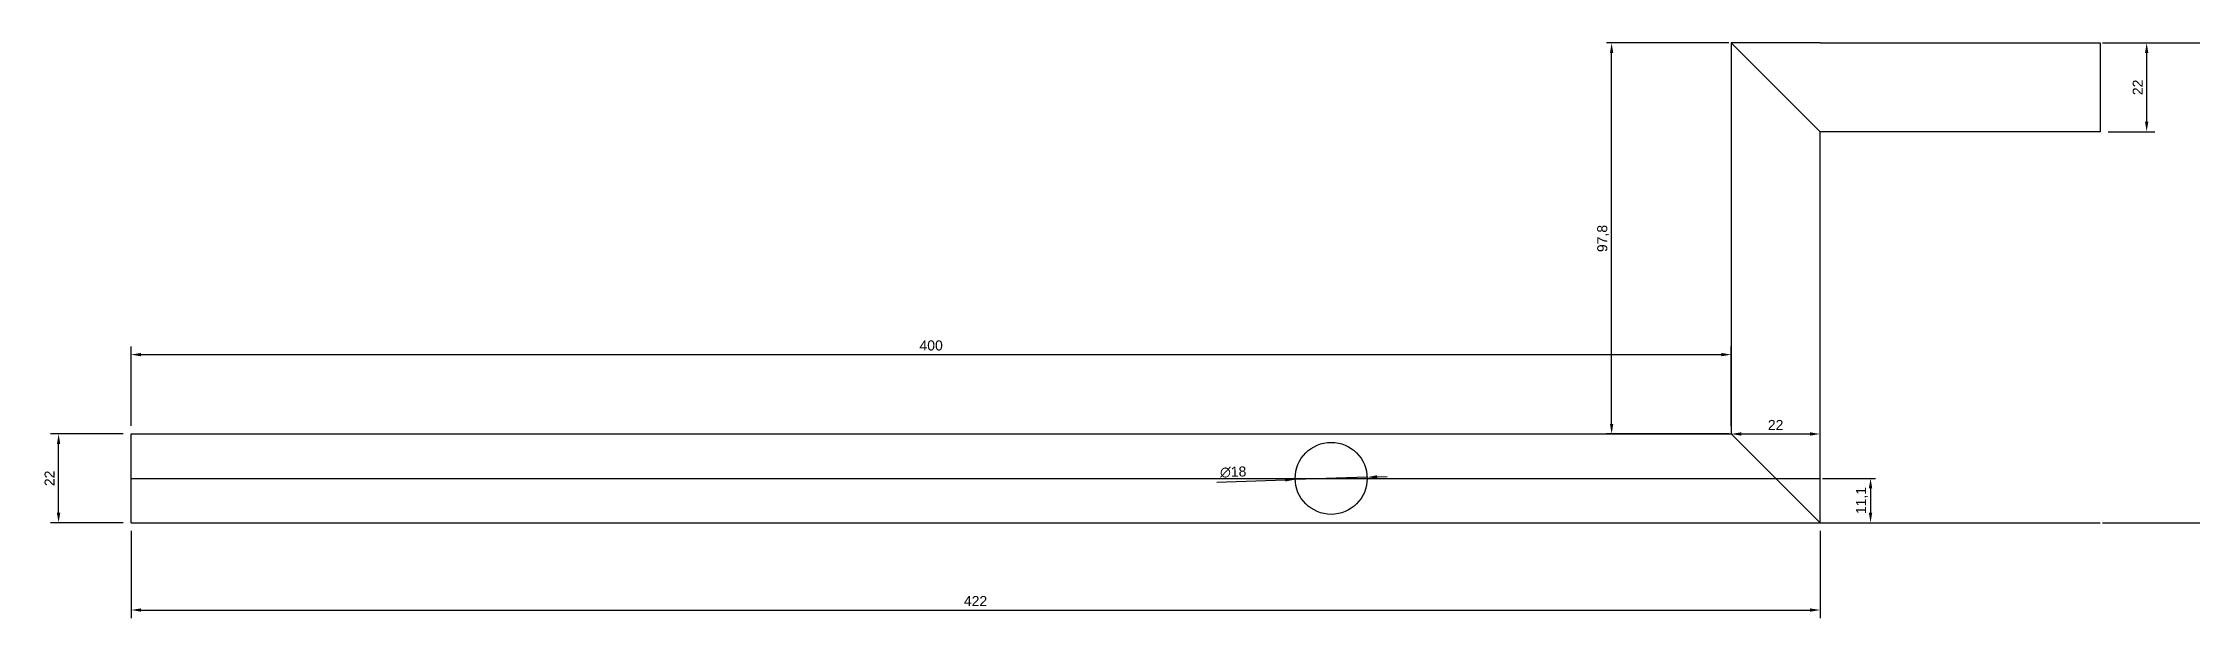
# Model space of a CAD drawing. Header units: millimetres. Extents: x 2862 to 3821, y 1227 to 1627.
# Drawn here: x 2862 to 3400, y 1483 to 1627 of the extents above; entities that cross this region are included whole.
import ezdxf

# ---------------------------------------------------------------- set-up
doc = ezdxf.new("R2010")
doc.units = ezdxf.units.MM
doc.layers.add('CONTORNO', color=7, linetype='Continuous')
doc.layers.add('COTA', color=1, linetype='Continuous')
doc.styles.add('ROMANS', font='arial.ttf', dxfattribs={"height": 2.5})
doc.styles.get("Standard").update_dxf_attribs({"font": 'arial.ttf'})
doc.dimstyles.new('ISO-25', dxfattribs={"dimtxt": 2.5, "dimasz": 2.5, "dimexe": 1.25, "dimexo": 0.625, "dimtad": 1, "dimtxsty": 'Standard', "dimcen": 2.5, "dimadec": 0, "dimazin": 0, "dimtfac": 1, "dimtmove": 0, "dimatfit": 3, "dimfxl": 1, "dimarcsym": 0})
doc.dimstyles.get("Standard").update_dxf_attribs({"dimtxt": 0.18, "dimasz": 0.18, "dimexe": 0.18, "dimexo": 0.0625, "dimgap": 0.09, "dimtad": 0, "dimtih": 1, "dimtoh": 1, "dimdec": 4, "dimzin": 0, "dimdsep": 46, "dimtxsty": 'Standard', "dimcen": 0.09, "dimadec": 0, "dimazin": 0, "dimtfac": 1, "dimtdec": 4, "dimtofl": 0, "dimtmove": 0, "dimatfit": 3, "dimfxl": 1, "dimtolj": 1, "dimtzin": 0, "dimarcsym": 0})

# ---------------------------------------------------------------- blocks, each defined once
blk = doc.blocks.new('*D8')
at = {"layer": 'COTA', "lineweight": -2, "transparency": 16777216}
for p, q in [((3155.75, 1517.35), (3172.82, 1517.89)), ((3193.31, 1518.55), (3175.32, 1517.97)), ((3195.81, 1518.63), (3198.31, 1518.71))]:
    blk.add_line(p, q, dxfattribs=at)
at = {"layer": 'COTA', "transparency": 16777216}
for points in [[(3172.81, 1518.31), (3172.84, 1517.48), (3175.32, 1517.97)], [(3195.8, 1519.05), (3195.82, 1518.22), (3193.31, 1518.55)]]:
    blk.add_solid(points, dxfattribs=at)
at = {"layer": 'Defpoints', "color": 0, "transparency": 16777216}
for p in [(3175.32, 1517.97), (3193.31, 1518.55)]:
    blk.add_point(p, dxfattribs=at)
at = {"layer": 'COTA', "transparency": 16777216, "insert": (3159.82, 1519.83), "char_height": 2.5, "attachment_point": 5, "rotation": 1.8355, "style": 'ROMANS'}
blk.add_mtext('\\A1;∅18', dxfattribs=at)
blk = doc.blocks.new('*D9')
at = {"layer": 'COTA', "lineweight": -2, "transparency": 16777216}
for p, q in [((2884.32, 1505.16), (2884.32, 1483.33)), ((3306.52, 1505.16), (3306.52, 1483.33)), ((2886.82, 1485.33), (3304.02, 1485.33))]:
    blk.add_line(p, q, dxfattribs=at)
at = {"layer": 'COTA', "transparency": 16777216}
for points in [[(2886.82, 1485.74), (2886.82, 1484.91), (2884.32, 1485.33)], [(3304.02, 1485.74), (3304.02, 1484.91), (3306.52, 1485.33)]]:
    blk.add_solid(points, dxfattribs=at)
at = {"layer": 'Defpoints', "color": 0, "transparency": 16777216}
for p in [(2884.32, 1507.16), (3306.52, 1507.16), (3306.52, 1485.33)]:
    blk.add_point(p, dxfattribs=at)
at = {"layer": 'COTA', "transparency": 16777216, "insert": (3095.42, 1487.58), "char_height": 2.5, "attachment_point": 5, "style": 'ROMANS'}
blk.add_mtext('\\A1;422', dxfattribs=at)
blk = doc.blocks.new('*D10')
at = {"layer": 'COTA', "lineweight": -2, "transparency": 16777216}
for p, q in [((2882.32, 1529.36), (2864.21, 1529.36)), ((2866.21, 1509.66), (2866.21, 1526.86)), ((2882.32, 1507.16), (2864.21, 1507.16))]:
    blk.add_line(p, q, dxfattribs=at)
at = {"layer": 'COTA', "transparency": 16777216}
for points in [[(2865.79, 1526.86), (2866.62, 1526.86), (2866.21, 1529.36)], [(2865.79, 1509.66), (2866.62, 1509.66), (2866.21, 1507.16)]]:
    blk.add_solid(points, dxfattribs=at)
at = {"layer": 'Defpoints', "color": 0, "transparency": 16777216}
for p in [(2866.21, 1529.36), (2884.32, 1529.36), (2884.32, 1507.16)]:
    blk.add_point(p, dxfattribs=at)
at = {"layer": 'COTA', "transparency": 16777216, "insert": (2863.95, 1518.26), "char_height": 2.5, "attachment_point": 5, "rotation": 90, "style": 'ROMANS'}
blk.add_mtext('\\A1;22', dxfattribs=at)
blk = doc.blocks.new('*D11')
at = {"layer": 'COTA', "lineweight": -2, "transparency": 16777216}
blk.add_line((3286.82, 1529.36), (3304.02, 1529.36), dxfattribs=at)
at = {"layer": 'COTA', "transparency": 16777216}
for points in [[(3286.82, 1529.78), (3286.82, 1528.95), (3284.32, 1529.36)], [(3304.02, 1529.78), (3304.02, 1528.95), (3306.52, 1529.36)]]:
    blk.add_solid(points, dxfattribs=at)
at = {"layer": 'Defpoints', "color": 0, "transparency": 16777216}
for p in [(3284.32, 1529.36), (3306.52, 1529.36), (3306.52, 1529.36)]:
    blk.add_point(p, dxfattribs=at)
at = {"layer": 'COTA', "transparency": 16777216, "insert": (3295.42, 1531.62), "char_height": 2.5, "attachment_point": 5, "style": 'ROMANS'}
blk.add_mtext('\\A1;22', dxfattribs=at)
blk = doc.blocks.new('*D12')
at = {"layer": 'COTA', "lineweight": -2, "transparency": 16777216}
for p, q in [((3378.52, 1627.16), (3390.17, 1627.16)), ((3388.17, 1607.46), (3388.17, 1624.66)), ((3378.52, 1604.96), (3390.17, 1604.96))]:
    blk.add_line(p, q, dxfattribs=at)
at = {"layer": 'COTA', "transparency": 16777216}
for points in [[(3387.75, 1624.66), (3388.58, 1624.66), (3388.17, 1627.16)], [(3387.75, 1607.46), (3388.58, 1607.46), (3388.17, 1604.96)]]:
    blk.add_solid(points, dxfattribs=at)
at = {"layer": 'Defpoints', "color": 0, "transparency": 16777216}
for p in [(3376.52, 1627.16), (3388.17, 1627.16), (3376.52, 1604.96)]:
    blk.add_point(p, dxfattribs=at)
at = {"layer": 'COTA', "transparency": 16777216, "insert": (3385.91, 1616.06), "char_height": 2.5, "attachment_point": 5, "rotation": 90, "style": 'ROMANS'}
blk.add_mtext('\\A1;22', dxfattribs=at)
blk = doc.blocks.new('*D13')
at = {"layer": 'COTA', "lineweight": -2, "transparency": 16777216}
for p, q in [((2884.32, 1531.36), (2884.32, 1551.21)), ((2886.82, 1549.21), (3281.82, 1549.21)), ((3284.32, 1531.36), (3284.32, 1551.21))]:
    blk.add_line(p, q, dxfattribs=at)
at = {"layer": 'COTA', "transparency": 16777216}
for points in [[(2886.82, 1549.63), (2886.82, 1548.79), (2884.32, 1549.21)], [(3281.82, 1549.63), (3281.82, 1548.79), (3284.32, 1549.21)]]:
    blk.add_solid(points, dxfattribs=at)
at = {"layer": 'Defpoints', "color": 0, "transparency": 16777216}
for p in [(3284.32, 1549.21), (2884.32, 1529.36), (3284.32, 1529.36)]:
    blk.add_point(p, dxfattribs=at)
at = {"layer": 'COTA', "transparency": 16777216, "insert": (3084.32, 1551.49), "char_height": 2.5, "attachment_point": 5, "style": 'ROMANS'}
blk.add_mtext('\\A1;400', dxfattribs=at)
blk = doc.blocks.new('*D15')
at = {"layer": 'COTA', "color": 0, "lineweight": -2, "transparency": 16777216}
for p, q in [((3377.14, 1627.16), (3429.57, 1627.16)), ((3428.32, 1624.66), (3428.32, 1509.66)), ((3377.14, 1507.16), (3429.57, 1507.16))]:
    blk.add_line(p, q, dxfattribs=at)
at = {"layer": 'COTA', "color": 0, "transparency": 16777216}
for points in [[(3427.91, 1624.66), (3428.74, 1624.66), (3428.32, 1627.16)], [(3427.91, 1509.66), (3428.74, 1509.66), (3428.32, 1507.16)]]:
    blk.add_solid(points, dxfattribs=at)
at = {"layer": 'Defpoints', "color": 0, "transparency": 16777216}
for p in [(3376.52, 1627.16), (3376.52, 1507.16), (3428.32, 1507.16)]:
    blk.add_point(p, dxfattribs=at)
at = {"layer": 'COTA', "color": 0, "transparency": 16777216, "insert": (3426.42, 1567.16), "char_height": 2.5, "attachment_point": 5, "rotation": 90}
blk.add_mtext('120', dxfattribs=at)
blk = doc.blocks.new('*D16')
at = {"layer": 'COTA', "color": 0, "lineweight": -2, "transparency": 16777216}
for p, q in [((3283.69, 1627.16), (3253.17, 1627.16)), ((3254.42, 1531.86), (3254.42, 1624.66)), ((3283.69, 1529.36), (3253.17, 1529.36))]:
    blk.add_line(p, q, dxfattribs=at)
at = {"layer": 'COTA', "color": 0, "transparency": 16777216}
for points in [[(3254.01, 1624.66), (3254.84, 1624.66), (3254.42, 1627.16)], [(3254.01, 1531.86), (3254.84, 1531.86), (3254.42, 1529.36)]]:
    blk.add_solid(points, dxfattribs=at)
at = {"layer": 'Defpoints', "color": 0, "transparency": 16777216}
for p in [(3254.42, 1627.16), (3284.32, 1627.16), (3284.32, 1529.36)]:
    blk.add_point(p, dxfattribs=at)
at = {"layer": 'COTA', "color": 0, "transparency": 16777216, "insert": (3252.3, 1578.26), "char_height": 2.5, "attachment_point": 5, "rotation": 90}
blk.add_mtext('97,8', dxfattribs=at)
blk = doc.blocks.new('*D17')
at = {"layer": 'CONTORNO', "color": 0, "lineweight": -2, "transparency": 16777216}
for p, q in [((3307.14, 1518.26), (3320.39, 1518.26)), ((3319.14, 1515.76), (3319.14, 1509.66)), ((3307.14, 1507.16), (3320.39, 1507.16))]:
    blk.add_line(p, q, dxfattribs=at)
at = {"layer": 'CONTORNO', "color": 0, "transparency": 16777216}
for points in [[(3318.72, 1515.76), (3319.56, 1515.76), (3319.14, 1518.26)], [(3318.72, 1509.66), (3319.56, 1509.66), (3319.14, 1507.16)]]:
    blk.add_solid(points, dxfattribs=at)
at = {"layer": 'Defpoints', "color": 0, "transparency": 16777216}
for p in [(3306.52, 1518.26), (3306.52, 1507.16), (3319.14, 1507.16)]:
    blk.add_point(p, dxfattribs=at)
at = {"layer": 'CONTORNO', "color": 0, "transparency": 16777216, "insert": (3317.01, 1512.71), "char_height": 2.5, "attachment_point": 5, "rotation": 90}
blk.add_mtext('11,1', dxfattribs=at)

msp = doc.modelspace()

# ---------------------------------------------------------------- linework, layer by layer
at = {"layer": 'CONTORNO'}
for p, q in [((3306.516, 1627.163), (3284.316, 1627.163)), ((3284.316, 1627.163), (3284.316, 1529.363)), ((3306.516, 1604.963), (3284.316, 1627.163)), ((3306.516, 1627.163), (3376.516, 1627.163)), ((3376.516, 1627.163), (3376.516, 1604.963)), ((3306.516, 1507.163), (3306.516, 1604.963)), ((3376.516, 1604.963), (3306.516, 1604.963)), ((2884.316, 1507.163), (2884.316, 1529.363)), ((2884.316, 1529.363), (3284.316, 1529.363)), ((3284.316, 1529.363), (3306.516, 1507.163)), ((2884.316, 1518.263), (3306.516, 1518.263)), ((2884.316, 1507.163), (3284.316, 1507.163)), ((3284.316, 1507.163), (3306.516, 1507.163))]:
    msp.add_line(p, q, dxfattribs=at)
msp.add_circle((3184.316, 1518.263), 9, dxfattribs=at)
at = {"layer": 'COTA'}
msp.add_line((3306.516, 1507.163), (3376.516, 1507.163), dxfattribs=at)

# ---------------------------------------------------------------- dimensions: what is measured, and where the dimension line sits
at = {"layer": 'CONTORNO'}
dim = msp.add_linear_dim(base=(3319.14, 1507.163), p1=(3306.516, 1518.263), p2=(3306.516, 1507.163), angle=90, dimstyle='ISO-25', dxfattribs=at)
dim.commit()
dim.dimension.update_dxf_attribs({"geometry": '*D17', "text_midpoint": (3317.012, 1512.713)})
at = {"layer": 'COTA'}
for base, p1, p2, picture, middle in [((3254.423, 1627.163), (3284.316, 1529.363), (3284.316, 1627.163), '*D16', (3252.295, 1578.263)), ((3428.325, 1507.163), (3376.516, 1627.163), (3376.516, 1507.163), '*D15', (3426.423, 1567.163))]:
    dim = msp.add_linear_dim(base=base, p1=p1, p2=p2, angle=90, dimstyle='ISO-25', dxfattribs=at)
    dim.commit()
    dim.dimension.update_dxf_attribs({"geometry": picture, "text_midpoint": middle})
for base, p1, p2, picture, middle in [((3388.165, 1627.163), (3376.516, 1604.963), (3376.516, 1627.163), '*D12', (3385.91, 1616.063)), ((2866.206, 1529.363), (2884.316, 1507.163), (2884.316, 1529.363), '*D10', (2863.95, 1518.263))]:
    dim = msp.add_linear_dim(base=base, p1=p1, p2=p2, angle=90, dimstyle='Standard', override={"dimtxt": 2, "dimasz": 2.5, "dimexe": 2, "dimexo": 2, "dimgap": 1, "dimtad": 1, "dimtih": 0, "dimtoh": 0, "dimdec": 0, "dimtxsty": 'ROMANS', "dimcen": 0, "dimclrd": 256, "dimclre": 256, "dimclrt": 256, "dimtdec": 0, "dimtofl": 1}, dxfattribs=at)
    dim.commit()
    dim.dimension.update_dxf_attribs({"geometry": picture, "text_midpoint": middle})
for base, p1, p2, picture, middle in [((3284.316, 1549.211), (2884.316, 1529.363), (3284.316, 1529.363), '*D13', (3084.316, 1551.487)), ((3306.516, 1529.363), (3284.316, 1529.363), (3306.516, 1529.363), '*D11', (3295.416, 1531.618)), ((3306.516, 1485.327), (2884.316, 1507.163), (3306.516, 1507.163), '*D9', (3095.416, 1487.583))]:
    dim = msp.add_linear_dim(base=base, p1=p1, p2=p2, dimstyle='Standard', override={"dimtxt": 2, "dimasz": 2.5, "dimexe": 2, "dimexo": 2, "dimgap": 1, "dimtad": 1, "dimtih": 0, "dimtoh": 0, "dimdec": 0, "dimtxsty": 'ROMANS', "dimcen": 0, "dimclrd": 256, "dimclre": 256, "dimclrt": 256, "dimtdec": 0, "dimtofl": 1}, dxfattribs=at)
    dim.commit()
    dim.dimension.update_dxf_attribs({"geometry": picture, "text_midpoint": middle})
dim = msp.add_diameter_dim_2p(p1=(3193.312, 1518.552), p2=(3175.321, 1517.975), dimstyle='Standard', override={"dimtxt": 2, "dimasz": 2.5, "dimexe": 2, "dimexo": 2, "dimgap": 1, "dimtad": 1, "dimtih": 0, "dimtoh": 0, "dimdec": 0, "dimtxsty": 'ROMANS', "dimcen": 0, "dimclrd": 256, "dimclre": 256, "dimclrt": 256, "dimtdec": 0, "dimtofl": 1}, dxfattribs=at)
dim.commit()
dim.dimension.update_dxf_attribs({"geometry": '*D8', "text_midpoint": (3159.898, 1517.481), "dimtype": 163})

doc.saveas('drawing.dxf')
